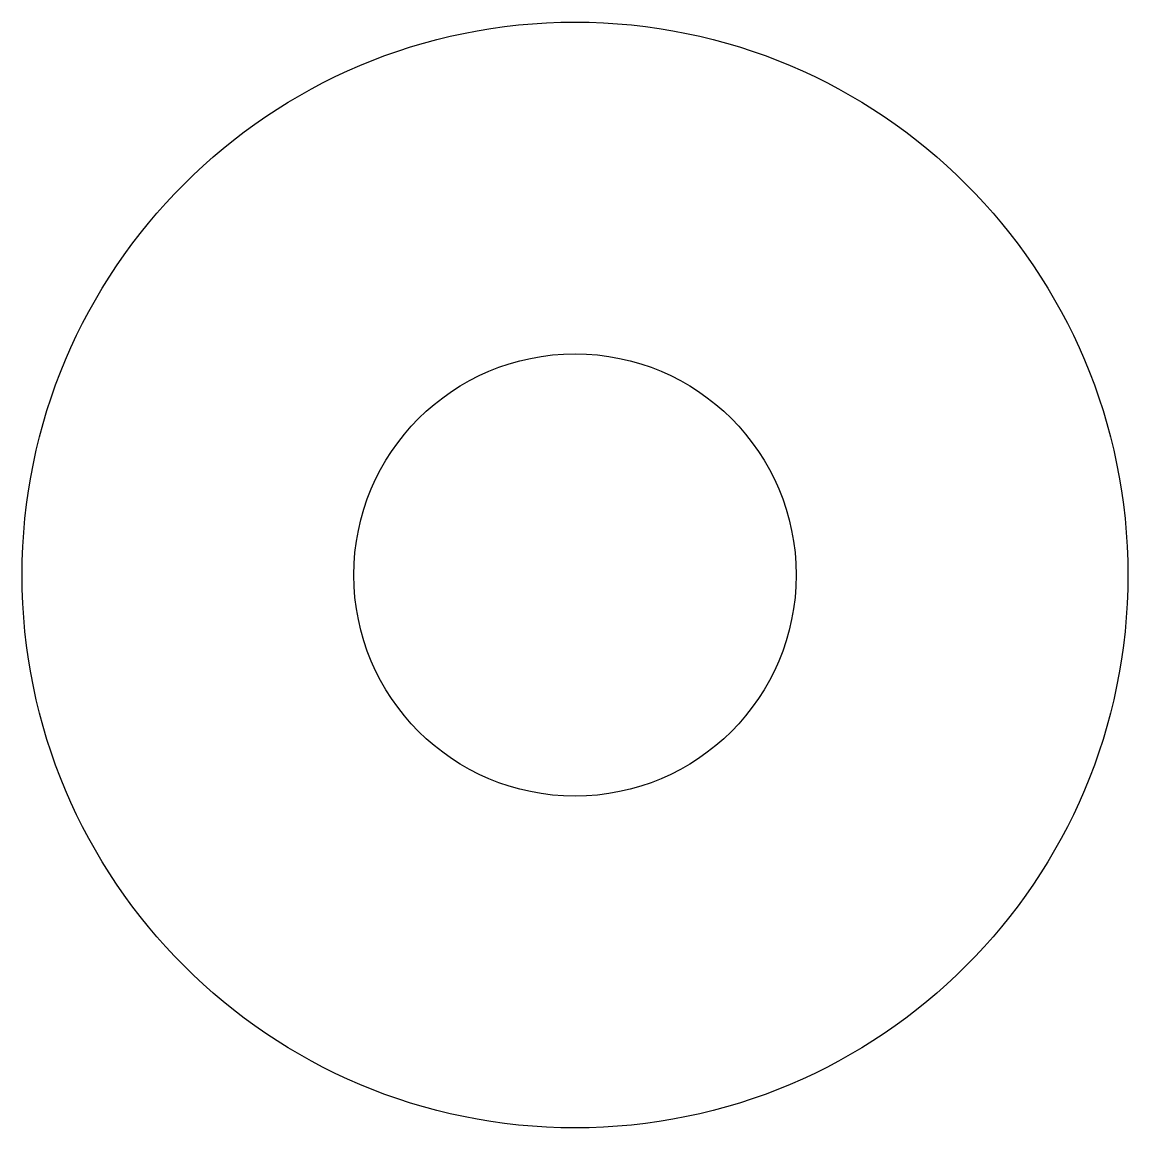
# Model space of a CAD drawing. Units: millimetres at full size, sheet at 1:100. Extents: x -500 to 500, y -5500 to -4500.
import ezdxf

# ---------------------------------------------------------------- set-up
doc = ezdxf.new("R2010")
doc.units = ezdxf.units.MM
doc.header["$LTSCALE"] = 100
doc.layers.add('0-0', color=7, linetype='Continuous')

msp = doc.modelspace()

# ---------------------------------------------------------------- linework, layer by layer
at = {"layer": '0-0'}
for radius in [500, 200]:
    msp.add_circle((0, -5000), radius, dxfattribs=at)

doc.saveas('drawing.dxf')
